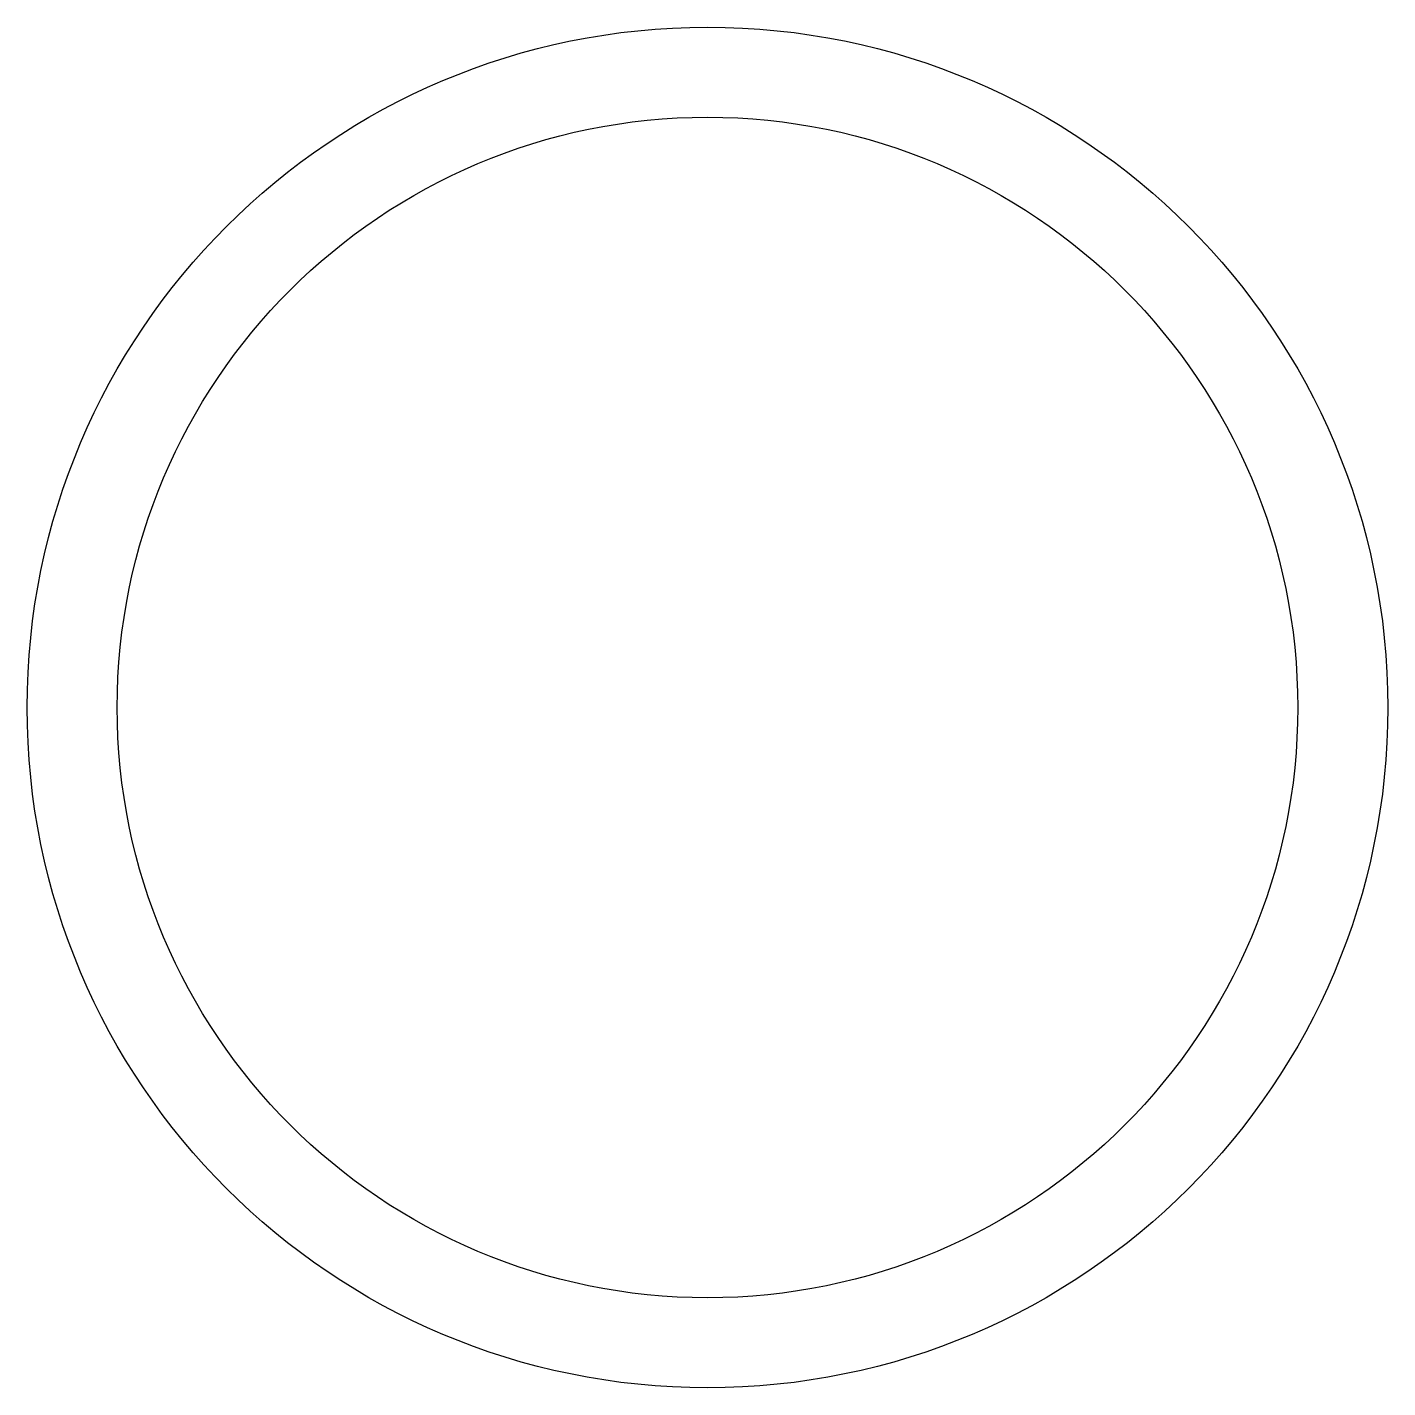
# Model space of a CAD drawing. Header units: millimetres. Extents: x 0 to 150, y 1 to 152.
import ezdxf

# ---------------------------------------------------------------- set-up
doc = ezdxf.new("R2010")
doc.units = ezdxf.units.MM

msp = doc.modelspace()

# ---------------------------------------------------------------- linework, layer by layer
at = {"color": 7, "linetype": 'Continuous'}
for radius in [75.48, 65.49]:
    msp.add_circle((75, 76.15), radius, dxfattribs=at)

doc.saveas('drawing.dxf')
